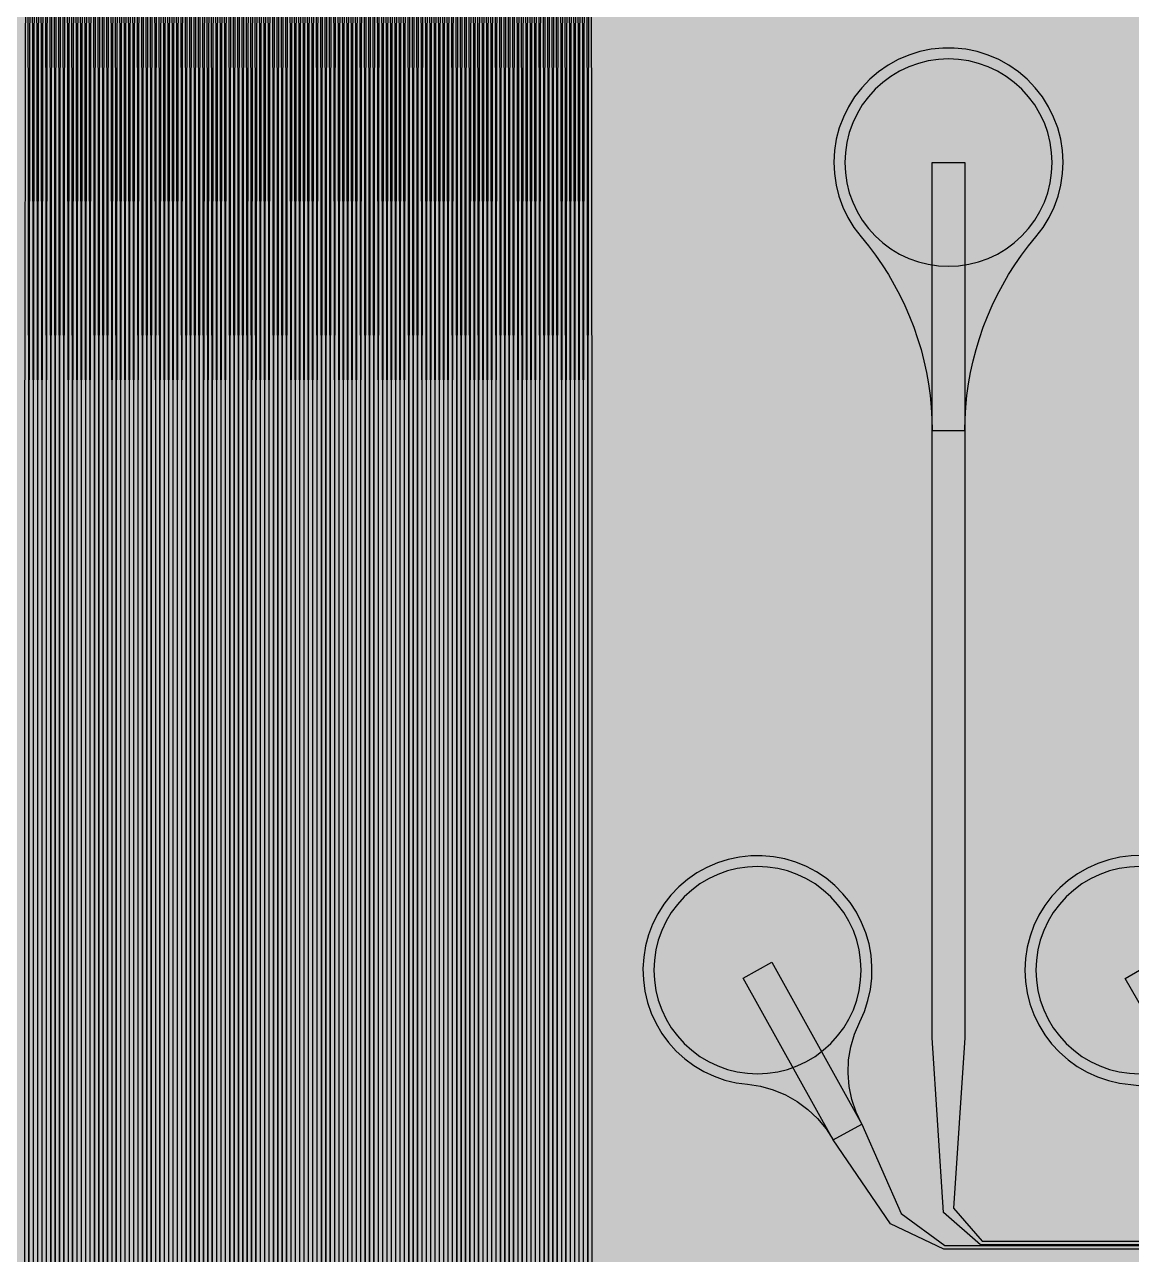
# Model space of a CAD drawing. Header units: metres. Extents: x -7231 to 10969, y -37556 to 1873.
# Drawn here: x 2885 to 3899, y -19931 to -18805 of the extents above; entities that cross this region are included whole.
import ezdxf

# ---------------------------------------------------------------- set-up
doc = ezdxf.new("R2010")
doc.units = ezdxf.units.M
for name, color, linetype in [('Metal1', 4, 'CONTINUOUS'), ('Metal2', 3, 'CONTINUOUS'), ('Polyimide', 7, 'CONTINUOUS'), ('Polyimide_Negative', 5, 'CONTINUOUS')]:
    doc.layers.add(name, color=color, linetype=linetype)

msp = doc.modelspace()

# ---------------------------------------------------------------- hatches: boundary and pattern name
at = {"layer": 'Polyimide'}
msp.add_hatch(color=7, dxfattribs=at).paths.add_polyline_path([(4065.7, -468), (4066.7, -502), (4068.5, -536), (4071.4, -570), (4075.5, -604), (4081, -638), (4088, -672), (4096.5, -706), (4106.6, -740), (4118.3, -774), (4131.6, -808), (4146.5, -842), (4162.9, -876), (4180.7, -910), (4199.8, -944), (4220.2, -978), (4241.7, -1012), (4264.2, -1046), (4287.5, -1080), (4311.5, -1114), (4336, -1148), (4360.9, -1182), (4385.9, -1216), (4410.9, -1250), (4435.7, -1284), (4460.2, -1318), (4484.2, -1352), (4507.5, -1385.9), (4530, -1419.9), (4551.5, -1453.9), (4571.9, -1487.9), (4591.1, -1521.9), (4608.9, -1555.9), (4625.3, -1589.9), (4640.1, -1623.9), (4653.4, -1657.9), (4665.1, -1691.9), (4675.2, -1725.9), (4683.7, -1759.9), (4690.7, -1793.9), (4696.2, -1827.9), (4700.3, -1861.9), (4703.2, -1895.9), (4705.1, -1929.9), (4706.1, -1963.9), (4706.4, -1997.9), (4706.5, -2031.9), (4706.5, -4793), (4710, -4838.4), (4720.2, -4882.7), (4737.1, -4925), (4760.1, -4964.2), (4788.9, -4999.5), (4822.6, -5030), (4860.5, -5055.1), (4901.8, -5074.2), (4901.8, -5074.2), (4970.7, -5105.2), (5034.7, -5145.3), (5092.8, -5193.5), (5143.8, -5249.2), (5186.9, -5311.2), (5221.2, -5378.4), (5246.2, -5449.7), (5261.4, -5523.7), (5266.5, -5599), (5261.4, -5674.3), (5246.2, -5748.3), (5221.2, -5819.6), (5186.9, -5886.8), (5143.8, -5948.8), (5092.8, -6004.5), (5034.7, -6052.7), (4970.7, -6092.8), (4901.8, -6123.8), (4860.5, -6142.9), (4822.6, -6168), (4788.9, -6198.5), (4760.1, -6233.8), (4737.1, -6273), (4720.2, -6315.3), (4710, -6359.6), (4706.5, -6405), (4706.5, -9221.5), (4710, -9266.9), (4720.2, -9311.2), (4737.1, -9353.5), (4760.1, -9392.7), (4788.9, -9428), (4822.6, -9458.5), (4860.5, -9483.6), (4901.8, -9502.7), (4970.7, -9533.7), (5034.7, -9573.8), (5092.8, -9622), (5143.8, -9677.7), (5186.9, -9739.7), (5221.2, -9806.9), (5246.2, -9878.2), (5261.4, -9952.2), (5266.5, -10027.5), (5261.4, -10102.8), (5246.2, -10176.8), (5221.2, -10248.1), (5186.9, -10315.3), (5143.8, -10377.3), (5092.8, -10433), (5034.7, -10481.2), (4970.7, -10521.3), (4901.8, -10552.3), (4860.5, -10571.4), (4822.6, -10596.5), (4788.9, -10627), (4760.1, -10662.3), (4737.1, -10701.5), (4720.2, -10743.8), (4710, -10788.1), (4706.5, -10833.5), (4706.5, -13650), (4710, -13695.4), (4720.2, -13739.7), (4737.1, -13782), (4760.1, -13821.2), (4788.9, -13856.5), (4822.6, -13887), (4860.5, -13912.1), (4901.8, -13931.2), (4970.7, -13962.2), (5034.7, -14002.2), (5092.8, -14050.5), (5143.8, -14106.2), (5186.9, -14168.2), (5221.2, -14235.4), (5246.2, -14306.7), (5261.4, -14380.7), (5266.5, -14456), (5261.4, -14531.3), (5246.2, -14605.3), (5221.2, -14676.5), (5186.9, -14743.8), (5143.8, -14805.8), (5092.8, -14861.5), (5034.7, -14909.7), (4970.7, -14949.8), (4901.8, -14980.8), (4860.5, -14999.9), (4822.6, -15025), (4788.9, -15055.5), (4760.1, -15090.8), (4737.1, -15130), (4720.2, -15172.3), (4710, -15216.6), (4706.5, -15262), (4706.5, -15456), (4720.9, -15750), (4764.1, -16041.3), (4835.7, -16326.8), (4934.9, -16604), (5060.7, -16870.2), (5212.1, -17122.7), (5387.5, -17359.2), (5585.2, -17577.3), (5803.3, -17775), (6039.8, -17950.4), (6292.3, -18101.8), (6558.4, -18227.6), (6835.6, -18326.8), (7121.2, -18398.3), (7412.4, -18441.5), (7706.5, -18456), (9969, -18456), (10047.4, -18459.8), (10125.1, -18471.4), (10201.2, -18490.4), (10275.2, -18516.9), (10346.1, -18550.5), (10413.5, -18590.8), (10476.5, -18637.6), (10534.7, -18690.3), (10587.4, -18748.5), (10634.2, -18811.5), (10674.5, -18878.9), (10708.1, -18949.8), (10734.6, -19023.8), (10753.6, -19099.9), (10765.2, -19177.6), (10769, -19256), (10769, -20895.8), (10730.2, -20951.4), (10694.6, -21009.1), (10662.2, -21068.6), (10633.2, -21129.9), (10607.6, -21192.7), (10585.5, -21256.7), (10566.9, -21322), (10552, -21388.1), (10540.8, -21455), (10533.4, -21522.3), (10529.6, -21590), (10529.6, -21657.8), (10533.4, -21725.5), (10540.8, -21792.9), (10552, -21859.7), (10566.9, -21925.9), (10585.5, -21991.1), (10607.6, -22055.2), (10633.2, -22117.9), (10662.2, -22179.2), (10694.6, -22238.7), (10730.2, -22296.4), (10769, -22352), (10769, -32454.2), (10728.7, -32510.5), (10691.7, -32568.9), (10658, -32629.3), (10627.8, -32691.6), (10601.2, -32755.4), (10578.2, -32820.7), (10558.9, -32887.1), (10543.4, -32954.5), (10531.8, -33022.7), (10524, -33091.4), (10520.1, -33160.5), (10520.1, -33229.7), (10524, -33298.8), (10531.8, -33367.5), (10543.4, -33435.7), (10558.9, -33503.1), (10578.2, -33569.5), (10601.2, -33634.8), (10627.8, -33698.6), (10658, -33760.8), (10691.7, -33821.3), (10728.7, -33879.7), (10769, -33936), (10769, -36556), (10765.2, -36634.4), (10753.6, -36712.1), (10734.6, -36788.2), (10708.1, -36862.1), (10674.5, -36933.1), (10634.2, -37000.5), (10587.4, -37063.5), (10534.7, -37121.7), (10476.5, -37174.4), (10413.5, -37221.2), (10346.1, -37261.5), (10275.2, -37295.1), (10201.2, -37321.6), (10125.1, -37340.6), (10047.4, -37352.1), (9969, -37356), (-6231, -37356), (-6309.4, -37352.1), (-6387.1, -37340.6), (-6463.2, -37321.6), (-6537.2, -37295.1), (-6608.1, -37261.5), (-6675.5, -37221.2), (-6738.5, -37174.4), (-6796.7, -37121.7), (-6849.4, -37063.5), (-6896.2, -37000.5), (-6936.5, -36933.1), (-6970.1, -36862.1), (-6996.6, -36788.2), (-7015.6, -36712.1), (-7027.2, -36634.4), (-7031, -36556), (-7031, -33936), (-6990.7, -33879.8), (-6953.7, -33821.3), (-6920, -33760.9), (-6889.8, -33698.6), (-6863.2, -33634.8), (-6840.2, -33569.5), (-6820.9, -33503.1), (-6805.4, -33435.7), (-6793.7, -33367.5), (-6785.9, -33298.8), (-6782, -33229.7), (-6782, -33160.5), (-6785.9, -33091.4), (-6793.7, -33022.7), (-6805.4, -32954.5), (-6820.9, -32887.1), (-6840.2, -32820.6), (-6863.2, -32755.4), (-6889.8, -32691.5), (-6920, -32629.3), (-6953.7, -32568.9), (-6990.7, -32510.4), (-7031, -32454.2), (-7031, -22364.8), (-6990.7, -22308.6), (-6953.7, -22250.1), (-6920, -22189.7), (-6889.8, -22127.5), (-6863.2, -22063.6), (-6840.2, -21998.4), (-6820.9, -21931.9), (-6805.4, -21864.5), (-6793.7, -21796.3), (-6785.9, -21727.6), (-6782, -21658.5), (-6782, -21589.3), (-6785.9, -21520.3), (-6793.7, -21451.5), (-6805.4, -21383.3), (-6820.9, -21315.9), (-6840.2, -21249.5), (-6863.2, -21184.2), (-6889.8, -21120.4), (-6920, -21058.1), (-6953.7, -20997.7), (-6990.7, -20939.3), (-7031, -20883), (-7031, -19256), (-7027.2, -19177.6), (-7015.6, -19099.9), (-6996.6, -19023.8), (-6970.1, -18949.8), (-6936.5, -18878.9), (-6896.2, -18811.5), (-6849.4, -18748.5), (-6796.7, -18690.3), (-6738.5, -18637.6), (-6675.5, -18590.8), (-6608.1, -18550.5), (-6537.2, -18516.9), (-6463.2, -18490.4), (-6387.1, -18471.4), (-6309.4, -18459.8), (-6231, -18456), (-3968.5, -18456), (-3674.4, -18441.5), (-3383.2, -18398.3), (-3097.6, -18326.8), (-2820.4, -18227.6), (-2554.3, -18101.8), (-2301.8, -17950.4), (-2065.3, -17775), (-1847.2, -17577.3), (-1649.5, -17359.2), (-1474.1, -17122.7), (-1322.7, -16870.2), (-1196.9, -16604), (-1097.7, -16326.8), (-1026.1, -16041.3), (-982.9, -15750), (-968.5, -15456), (-968.5, -15262), (-972, -15216.6), (-982.2, -15172.3), (-999.1, -15130), (-1022.1, -15090.8), (-1050.9, -15055.5), (-1084.6, -15025), (-1122.5, -14999.9), (-1163.8, -14980.8), (-1232.7, -14949.8), (-1296.7, -14909.7), (-1354.8, -14861.5), (-1405.8, -14805.8), (-1448.9, -14743.8), (-1483.2, -14676.5), (-1508.2, -14605.3), (-1523.4, -14531.3), (-1528.5, -14456), (-1523.4, -14380.7), (-1508.2, -14306.7), (-1483.2, -14235.4), (-1448.9, -14168.2), (-1405.8, -14106.2), (-1354.8, -14050.5), (-1296.7, -14002.2), (-1232.7, -13962.2), (-1163.8, -13931.2), (-1122.5, -13912.1), (-1084.6, -13887), (-1050.9, -13856.5), (-1022.1, -13821.2), (-999.1, -13782), (-982.2, -13739.7), (-972, -13695.4), (-968.5, -13650), (-968.5, -12309.6), (-972, -12264.3), (-982.2, -12219.9), (-999.1, -12177.7), (-1022.1, -12138.5), (-1050.9, -12103.2), (-1084.6, -12072.6), (-1122.5, -12047.5), (-1163.8, -12028.5), (-1232.7, -11997.4), (-1296.7, -11957.4), (-1354.8, -11909.1), (-1405.8, -11853.5), (-1448.9, -11791.5), (-1483.2, -11724.2), (-1508.2, -11653), (-1523.4, -11579), (-1528.5, -11503.7), (-1523.4, -11428.3), (-1508.2, -11354.4), (-1483.2, -11283.1), (-1448.9, -11215.9), (-1405.8, -11153.8), (-1354.8, -11098.2), (-1296.7, -11049.9), (-1232.7, -11009.9), (-1163.8, -10978.8), (-1122.5, -10959.8), (-1084.6, -10934.7), (-1050.9, -10904.1), (-1022.1, -10868.9), (-999.1, -10829.6), (-982.2, -10787.4), (-972, -10743), (-968.5, -10697.7), (-968.5, -9357.3), (-972, -9311.9), (-982.2, -9267.6), (-999.1, -9225.4), (-1022.1, -9186.1), (-1050.9, -9150.8), (-1084.6, -9120.3), (-1122.5, -9095.2), (-1163.8, -9076.2), (-1163.8, -9076.2), (-1232.7, -9045.1), (-1296.7, -9005.1), (-1354.8, -8956.8), (-1405.8, -8901.1), (-1448.9, -8839.1), (-1483.2, -8771.9), (-1508.2, -8700.6), (-1523.4, -8626.7), (-1528.5, -8551.3), (-1523.4, -8476), (-1508.2, -8402), (-1483.2, -8330.8), (-1448.9, -8263.5), (-1405.8, -8201.5), (-1354.8, -8145.9), (-1296.7, -8097.6), (-1232.7, -8057.6), (-1163.8, -8026.5), (-1163.8, -8026.5), (-1122.5, -8007.4), (-1084.6, -7982.4), (-1050.9, -7951.8), (-1022.1, -7916.5), (-999.1, -7877.3), (-982.2, -7835), (-972, -7790.7), (-968.5, -7745.4), (-968.5, -6405), (-972, -6359.6), (-982.2, -6315.3), (-999.1, -6273), (-1022.1, -6233.8), (-1050.9, -6198.5), (-1084.6, -6168), (-1122.5, -6142.9), (-1163.8, -6123.8), (-1163.8, -6123.8), (-1232.7, -6092.8), (-1296.7, -6052.7), (-1354.8, -6004.5), (-1405.8, -5948.8), (-1448.9, -5886.8), (-1483.2, -5819.6), (-1508.2, -5748.3), (-1523.4, -5674.3), (-1528.5, -5599), (-1523.4, -5523.7), (-1508.2, -5449.7), (-1483.2, -5378.4), (-1448.9, -5311.2), (-1405.8, -5249.2), (-1354.8, -5193.5), (-1296.7, -5145.3), (-1232.7, -5105.2), (-1163.8, -5074.2), (-1163.8, -5074.2), (-1122.5, -5055.1), (-1084.6, -5030), (-1050.9, -4999.5), (-1022.1, -4964.2), (-999.1, -4925), (-982.2, -4882.7), (-972, -4838.4), (-968.5, -4793), (-968.5, -2031.9), (-968.4, -1997.9), (-968.1, -1963.9), (-967.1, -1929.9), (-965.2, -1895.9), (-962.2, -1861.9), (-958, -1827.9), (-952.4, -1793.9), (-945.3, -1759.9), (-936.6, -1725.9), (-926.4, -1691.9), (-914.4, -1657.9), (-900.9, -1623.9), (-885.7, -1589.9), (-869.1, -1555.9), (-850.9, -1521.9), (-831.4, -1487.9), (-810.6, -1453.9), (-788.7, -1419.9), (-765.8, -1385.9), (-742.1, -1352), (-717.6, -1318), (-692.7, -1284), (-667.4, -1250), (-641.9, -1216), (-616.4, -1182), (-591.1, -1148), (-566.1, -1114), (-541.7, -1080), (-517.9, -1046), (-495, -1012), (-473.1, -978), (-452.4, -944), (-432.8, -910), (-414.7, -876), (-398, -842), (-382.9, -808), (-369.3, -774), (-357.4, -740), (-347.1, -706), (-338.4, -672), (-331.3, -638), (-325.7, -604), (-321.5, -570), (-318.6, -536), (-316.7, -502), (-315.7, -468), (-315.3, -434), (-315.2, -400), (-315.2, 401), (-315.2, 451), (-315.2, 1644), (-270.2, 1644), (-270, 1637.1), (-269.4, 1630.3), (-268.2, 1623.5), (-266.7, 1616.8), (-264.7, 1610.2), (-262.3, 1603.8), (-259.4, 1597.6), (-256.2, 1591.5), (-252.6, 1585.7), (-248.6, 1580.1), (-244.2, 1574.8), (-239.5, 1569.8), (-234.5, 1565.1), (-229.2, 1560.7), (-223.6, 1556.7), (-217.8, 1553.1), (-211.7, 1549.8), (-205.4, 1547), (-199, 1544.6), (-192.4, 1542.6), (-185.7, 1541), (-179, 1539.9), (-172.1, 1539.2), (-165.2, 1539), (-158.4, 1539.2), (-151.5, 1539.9), (-144.8, 1541), (-138.1, 1542.6), (-131.5, 1544.6), (-125.1, 1547), (-118.8, 1549.8), (-112.8, 1553.1), (-106.9, 1556.7), (-101.3, 1560.7), (-96, 1565.1), (-91, 1569.8), (-86.3, 1574.8), (-81.9, 1580.1), (-77.9, 1585.7), (-74.3, 1591.5), (-71.1, 1597.6), (-68.2, 1603.8), (-65.8, 1610.2), (-63.8, 1616.8), (-62.3, 1623.5), (-61.1, 1630.3), (-60.5, 1637.1), (-60.2, 1644), (1853, 1644), (1853, 1573), (3815.2, 1573), (3815.5, 1579.5), (3816.1, 1586.1), (3817.2, 1592.5), (3818.7, 1598.9), (3820.6, 1605.1), (3822.9, 1611.3), (3825.6, 1617.2), (3828.6, 1623), (3832.1, 1628.6), (3835.9, 1633.9), (3840.1, 1638.9), (3844.5, 1643.7), (3849.3, 1648.2), (3854.4, 1652.3), (3859.7, 1656.1), (3865.2, 1659.6), (3871, 1662.7), (3877, 1665.4), (3883.1, 1667.7), (3889.4, 1669.6), (3895.7, 1671.1), (3902.2, 1672.1), (3908.7, 1672.8), (3915.2, 1673), (3921.8, 1672.8), (3928.3, 1672.1), (3934.8, 1671.1), (3941.1, 1669.6), (3947.4, 1667.7), (3953.5, 1665.4), (3959.5, 1662.7), (3965.2, 1659.6), (3970.8, 1656.1), (3976.1, 1652.3), (3981.2, 1648.2), (3986, 1643.7), (3990.4, 1638.9), (3994.6, 1633.9), (3998.4, 1628.6), (4001.9, 1623), (4004.9, 1617.2), (4007.6, 1611.3), (4009.9, 1605.1), (4011.8, 1598.9), (4013.3, 1592.5), (4014.4, 1586.1), (4015, 1579.5), (4015.2, 1573), (4065.2, 1573), (4065.2, 451), (4065.2, 401), (4065.2, -400), (4065.3, -434), (4065.7, -468)])

# ---------------------------------------------------------------- linework, layer by layer
at = {"layer": 'Metal1'}
for points in [[(2885.2, -26955.7), (2885.2, -19211.9), (2886, -18721)], [(2888, -18721.1), (2888.7, -19211.9), (2888.7, -26954.3)], [(2893.2, -24203.7), (2893.2, -19211.9), (2894, -18721)], [(2896, -18721.1), (2896.7, -19211.9), (2896.7, -24202.3)], [(2901.2, -24195.7), (2901.2, -19211.9), (2902, -18721)], [(2904, -18721.1), (2904.7, -19211.9), (2904.7, -24194.3)], [(2909.2, -24187.7), (2909.2, -19211.9), (2910, -18721)], [(2912, -18721.1), (2912.7, -19211.9), (2912.7, -24186.3)], [(2917.2, -24179.7), (2917.2, -19211.9), (2918, -18721)], [(2920, -18721.1), (2920.7, -19211.9), (2920.7, -24178.3)], [(2925.2, -24171.7), (2925.2, -19211.9), (2926, -18721)], [(2928, -18721.1), (2928.7, -19211.9), (2928.7, -24170.3)], [(2933.2, -24163.7), (2933.2, -19211.9), (2934, -18721)], [(2936, -18721.1), (2936.7, -19211.9), (2936.7, -24162.3)], [(2941.2, -24155.7), (2941.2, -19211.9), (2942, -18721)], [(2944, -18721.1), (2944.7, -19211.9), (2944.7, -24154.3)], [(2949.2, -24147.7), (2949.2, -19211.9), (2950, -18721)], [(2952, -18721.1), (2952.7, -19211.9), (2952.7, -24146.3)], [(2957.2, -24139.7), (2957.2, -19211.9), (2958, -18721)], [(2960, -18721.1), (2960.7, -19211.9), (2960.7, -24138.3)], [(2965.2, -24131.7), (2965.2, -19211.9), (2966, -18721)], [(2968, -18721.1), (2968.7, -19211.9), (2968.7, -24130.3)], [(2973.2, -24123.7), (2973.2, -19211.9), (2974, -18721)], [(2976, -18721.1), (2976.7, -19211.9), (2976.7, -24122.3)], [(2981.2, -24115.7), (2981.2, -19211.9), (2982, -18721)], [(2984, -18721.1), (2984.7, -19211.9), (2984.7, -24114.3)], [(2989.2, -24107.7), (2989.2, -19211.9), (2990, -18721)], [(2992, -18721.1), (2992.7, -19211.9), (2992.7, -24106.3)], [(2997.2, -24099.7), (2997.2, -19211.9), (2998, -18721)], [(3000, -18721.1), (3000.7, -19211.9), (3000.7, -24098.3)], [(3005.2, -24091.7), (3005.2, -19211.9), (3006, -18721)], [(3008, -18721.1), (3008.7, -19211.9), (3008.7, -24090.3)], [(3013.2, -24083.7), (3013.2, -19211.9), (3014, -18721)], [(3016, -18721.1), (3016.7, -19211.9), (3016.7, -24082.3)], [(3021.2, -24075.7), (3021.2, -19211.9), (3022, -18721)], [(3024, -18721.1), (3024.7, -19211.9), (3024.7, -24074.3)], [(3029.2, -24067.7), (3029.2, -19211.9), (3030, -18721)], [(3032, -18721.1), (3032.7, -19211.9), (3032.7, -24066.3)], [(3037.2, -24059.7), (3037.2, -19211.9), (3038, -18721)], [(3040, -18721.1), (3040.7, -19211.9), (3040.7, -24058.3)], [(3045.2, -24051.7), (3045.2, -19211.9), (3046, -18721)], [(3048, -18721.1), (3048.7, -19211.9), (3048.7, -24050.3)], [(3053.2, -24043.7), (3053.2, -19211.9), (3054, -18721)], [(3056, -18721.1), (3056.7, -19211.9), (3056.7, -24042.3)], [(3061.2, -24035.7), (3061.2, -19211.9), (3062, -18721)], [(3064, -18721.1), (3064.7, -19211.9), (3064.7, -24034.3)], [(3069.2, -24027.7), (3069.2, -19211.9), (3070, -18721)], [(3072, -18721.1), (3072.7, -19211.9), (3072.7, -24026.3)], [(3077.2, -24019.7), (3077.2, -19211.9), (3078, -18721)], [(3080, -18721.1), (3080.7, -19211.9), (3080.7, -24018.3)], [(3085.2, -24011.7), (3085.2, -19211.9), (3086, -18721)], [(3088, -18721.1), (3088.7, -19211.9), (3088.7, -24010.3)], [(3093.2, -24003.7), (3093.2, -19211.9), (3094, -18721)], [(3096, -18721.1), (3096.7, -19211.9), (3096.7, -24002.3)], [(3101.2, -23995.7), (3101.2, -19211.9), (3102, -18721)], [(3104, -18721.1), (3104.7, -19211.9), (3104.7, -23994.3)], [(3109.2, -23987.7), (3109.2, -19211.9), (3110, -18721)], [(3112, -18721.1), (3112.7, -19211.9), (3112.7, -23986.3)], [(3117.2, -23979.7), (3117.2, -19211.9), (3118, -18721)], [(3120, -18721.1), (3120.8, -19211.9), (3120.8, -23978.3)], [(3125.2, -23971.7), (3125.2, -19211.9), (3126, -18721)], [(3128, -18721.1), (3128.8, -19211.9), (3128.8, -23970.3)], [(3133.2, -23963.7), (3133.2, -19211.9), (3134, -18721)], [(3136, -18721.1), (3136.8, -19211.9), (3136.8, -23962.3)], [(3141.2, -23955.7), (3141.2, -19211.9), (3142, -18721)], [(3144, -18721.1), (3144.8, -19211.9), (3144.8, -23954.3)], [(3149.2, -21203.7), (3149.2, -19211.9), (3150, -18721)], [(3152, -18721.1), (3152.8, -19211.9), (3152.8, -21202.3)], [(3157.2, -21195.7), (3157.2, -19211.9), (3158, -18721)], [(3160, -18721.1), (3160.8, -19211.9), (3160.8, -21194.3)], [(3165.2, -21187.7), (3165.2, -19211.9), (3166, -18721)], [(3168, -18721.1), (3168.8, -19211.9), (3168.8, -21186.3)], [(3173.2, -21179.7), (3173.2, -19211.9), (3174, -18721)], [(3176, -18721.1), (3176.8, -19211.9), (3176.8, -21178.3)], [(3181.2, -21171.7), (3181.2, -19211.9), (3182, -18721)], [(3184, -18721.1), (3184.8, -19211.9), (3184.8, -21170.3)], [(3189.2, -21163.7), (3189.2, -19211.9), (3190, -18721.1)], [(3192, -18721.1), (3192.8, -19211.9), (3192.8, -21162.3)], [(3197.2, -21155.7), (3197.2, -19211.9), (3198, -18721.1)], [(3200, -18721.1), (3200.8, -19211.9), (3200.8, -21154.3)], [(3205.2, -21147.7), (3205.2, -19211.9), (3206, -18721.1)], [(3208, -18721.1), (3208.8, -19211.9), (3208.8, -21146.3)], [(3213.2, -21139.7), (3213.2, -19211.9), (3214, -18721.1)], [(3216, -18721.1), (3216.8, -19211.9), (3216.8, -21138.3)], [(3221.2, -21131.7), (3221.2, -19211.9), (3222, -18721.1)], [(3224, -18721.1), (3224.8, -19211.9), (3224.8, -21130.3)], [(3229.2, -21123.7), (3229.2, -19211.9), (3230, -18721.1)], [(3232, -18721.2), (3232.8, -19211.9), (3232.8, -21122.3)], [(3237.2, -21115.7), (3237.2, -19211.9), (3238, -18721.1)], [(3240, -18721.2), (3240.8, -19211.9), (3240.8, -21114.3)], [(3245.2, -21107.7), (3245.2, -19211.9), (3246, -18721.1)], [(3248, -18721.2), (3248.8, -19211.9), (3248.8, -21106.3)], [(3253.2, -21099.7), (3253.2, -19211.9), (3254, -18721.1)], [(3256, -18721.2), (3256.8, -19211.9), (3256.8, -21098.3)], [(3261.2, -21091.7), (3261.2, -19211.9), (3262, -18721.1)], [(3264, -18721.2), (3264.8, -19211.9), (3264.8, -21090.3)], [(3269.2, -21083.7), (3269.2, -19211.9), (3270, -18721.1)], [(3272, -18721.2), (3272.8, -19211.9), (3272.8, -21082.3)], [(3277.2, -21075.7), (3277.2, -19211.9), (3278, -18721.1)], [(3280, -18721.2), (3280.8, -19211.9), (3280.8, -21074.3)], [(3285.2, -21067.7), (3285.2, -19211.9), (3286, -18721.1)], [(3288, -18721.2), (3288.8, -19211.9), (3288.8, -21066.3)], [(3293.2, -21059.7), (3293.2, -19211.9), (3294, -18721.1)], [(3296, -18721.2), (3296.8, -19211.9), (3296.8, -21058.3)], [(3301.2, -21051.7), (3301.2, -19211.9), (3302, -18721.1)], [(3304, -18721.2), (3304.8, -19211.9), (3304.8, -21050.3)], [(3309.2, -21043.7), (3309.2, -19211.9), (3310, -18721.1)], [(3312, -18721.2), (3312.8, -19211.9), (3312.8, -21042.3)], [(3317.2, -21035.7), (3317.2, -19211.9), (3318, -18721.1)], [(3320, -18721.2), (3320.8, -19211.9), (3320.8, -21034.3)], [(3325.2, -21027.7), (3325.2, -19211.9), (3326, -18721.1)], [(3328, -18721.2), (3328.8, -19211.9), (3328.8, -21026.3)], [(3333.2, -21019.7), (3333.2, -19211.9), (3334, -18721.1)], [(3336, -18721.2), (3336.8, -19211.9), (3336.8, -21018.3)], [(3341.2, -21011.7), (3341.2, -19211.9), (3342, -18721.1)], [(3344, -18721.2), (3344.8, -19211.9), (3344.8, -21010.3)], [(3349.2, -21003.7), (3349.2, -19211.9), (3350, -18721.1)], [(3352, -18721.2), (3352.8, -19211.9), (3352.8, -21002.3)], [(3357.2, -20995.7), (3357.2, -19211.9), (3358, -18721.1)], [(3360, -18721.2), (3360.8, -19211.9), (3360.8, -20994.3)], [(3365.2, -20987.7), (3365.2, -19211.9), (3366, -18721.1)], [(3368, -18721.2), (3368.8, -19211.9), (3368.8, -20986.3)], [(3373.2, -20979.7), (3373.2, -19211.9), (3374, -18721.1)], [(3376, -18721.2), (3376.8, -19211.9), (3376.8, -20978.3)], [(3381.2, -20971.7), (3381.2, -19211.9), (3382, -18721.1)], [(3384, -18721.2), (3384.8, -19211.9), (3384.8, -20970.3)], [(3389.2, -20963.7), (3389.2, -19211.9), (3390, -18721.1)], [(3392, -18721.2), (3392.8, -19211.9), (3392.8, -20962.3)], [(3397.2, -20955.7), (3397.2, -19211.9), (3398, -18721.1)], [(3400, -18721.2), (3400.8, -19211.9), (3400.8, -20954.3)], [(9330.8, -19922.8), (3760.8, -19922.8), (3726.9, -19892.9), (3716.5, -19732.9), (3716.5, -18931), (3746.5, -18931), (3746.5, -19732.9), (3736.1, -19889.1), (3762.2, -19919.2), (9332.2, -19919.2)]]:
    msp.add_lwpolyline(points, dxfattribs=at)
msp.add_lwpolyline([(3746.5, -19176.6), (3746.7, -19165.8), (3747.3, -19155.1), (3748.4, -19144.4), (3749.8, -19133.8), (3751.7, -19123.2), (3754, -19112.7), (3756.7, -19102.4), (3759.8, -19092.1), (3763.3, -19081.9), (3767.2, -19071.9), (3771.5, -19062.1), (3776.1, -19052.4), (3781.2, -19042.9), (3786.6, -19033.6), (3792.3, -19024.6), (3798.4, -19015.8), (3804.9, -19007.2), (3811.6, -18998.9), (3818.1, -18990.4), (3823.6, -18981.4), (3828.2, -18971.8), (3831.9, -18961.9), (3834.5, -18951.6), (3836, -18941.1), (3836.5, -18930.5), (3835.9, -18919.9), (3834.3, -18909.4), (3831.6, -18899.2), (3827.8, -18889.3), (3823.1, -18879.8), (3817.5, -18870.8), (3811, -18862.4), (3803.7, -18854.7), (3795.6, -18847.8), (3786.9, -18841.8), (3777.6, -18836.7), (3767.9, -18832.5), (3757.7, -18829.3), (3747.4, -18827.2), (3736.8, -18826.1), (3726.2, -18826.1), (3715.6, -18827.2), (3705.3, -18829.3), (3695.1, -18832.5), (3685.4, -18836.7), (3676.1, -18841.8), (3667.4, -18847.8), (3659.3, -18854.7), (3652, -18862.4), (3645.5, -18870.8), (3639.9, -18879.8), (3635.2, -18889.3), (3631.4, -18899.2), (3628.7, -18909.4), (3627.1, -18919.9), (3626.5, -18930.5), (3627, -18941.1), (3628.5, -18951.6), (3631.1, -18961.9), (3634.8, -18971.8), (3639.4, -18981.4), (3644.9, -18990.4), (3651.4, -18998.9), (3658.1, -19007.2), (3664.6, -19015.8), (3670.7, -19024.6), (3676.4, -19033.6), (3681.8, -19042.9), (3686.9, -19052.4), (3691.5, -19062.1), (3695.8, -19071.9), (3699.7, -19081.9), (3703.2, -19092.1), (3706.3, -19102.4), (3709, -19112.7), (3711.3, -19123.2), (3713.2, -19133.8), (3714.6, -19144.4), (3715.7, -19155.1), (3716.3, -19165.8), (3716.5, -19176.6), (3746.5, -19176.6)], close=True, dxfattribs=at)
at = {"layer": 'Metal2'}
for points in [[(2889.2, -26951.7), (2889.2, -19211.9), (2890, -18721)], [(2892, -18721.1), (2892.8, -19211.9), (2892.8, -26950.3)], [(2897.2, -24199.7), (2897.2, -19211.9), (2898, -18721)], [(2900, -18721.1), (2900.8, -19211.9), (2900.8, -24198.3)], [(2905.2, -24191.7), (2905.2, -19211.9), (2906, -18721)], [(2908, -18721.1), (2908.8, -19211.9), (2908.8, -24190.3)], [(2913.2, -24183.7), (2913.2, -19211.9), (2914, -18721)], [(2916, -18721.1), (2916.8, -19211.9), (2916.8, -24182.3)], [(2921.2, -24175.7), (2921.2, -19211.9), (2922, -18721)], [(2924, -18721.1), (2924.8, -19211.9), (2924.8, -24174.3)], [(2929.2, -24167.7), (2929.2, -19211.9), (2930, -18721)], [(2932, -18721.1), (2932.8, -19211.9), (2932.8, -24166.3)], [(2937.2, -24159.7), (2937.2, -19211.9), (2938, -18721)], [(2940, -18721.1), (2940.8, -19211.9), (2940.8, -24158.3)], [(2945.2, -24151.7), (2945.2, -19211.9), (2946, -18721)], [(2948, -18721.1), (2948.8, -19211.9), (2948.8, -24150.3)], [(2953.2, -24143.7), (2953.2, -19211.9), (2954, -18721)], [(2956, -18721.1), (2956.8, -19211.9), (2956.8, -24142.3)], [(2961.2, -24135.7), (2961.2, -19211.9), (2962, -18721)], [(2964, -18721.1), (2964.8, -19211.9), (2964.8, -24134.3)], [(2969.2, -24127.7), (2969.2, -19211.9), (2970, -18721)], [(2972, -18721.1), (2972.8, -19211.9), (2972.8, -24126.3)], [(2977.2, -24119.7), (2977.2, -19211.9), (2978, -18721)], [(2980, -18721.1), (2980.8, -19211.9), (2980.8, -24118.3)], [(2985.2, -24111.7), (2985.2, -19211.9), (2986, -18721)], [(2988, -18721.1), (2988.8, -19211.9), (2988.8, -24110.3)], [(2993.2, -24103.7), (2993.2, -19211.9), (2994, -18721)], [(2996, -18721.1), (2996.8, -19211.9), (2996.8, -24102.3)], [(3001.2, -24095.7), (3001.2, -19211.9), (3002, -18721)], [(3004, -18721.1), (3004.8, -19211.9), (3004.8, -24094.3)], [(3009.2, -24087.7), (3009.2, -19211.9), (3010, -18721)], [(3012, -18721.1), (3012.8, -19211.9), (3012.8, -24086.3)], [(3017.2, -24079.7), (3017.2, -19211.9), (3018, -18721)], [(3020, -18721.1), (3020.8, -19211.9), (3020.8, -24078.3)], [(3025.2, -24071.7), (3025.2, -19211.9), (3026, -18721)], [(3028, -18721.1), (3028.7, -19211.9), (3028.7, -24070.3)], [(3033.2, -24063.7), (3033.2, -19211.9), (3034, -18721)], [(3036, -18721.1), (3036.7, -19211.9), (3036.7, -24062.3)], [(3041.2, -24055.7), (3041.2, -19211.9), (3042, -18721)], [(3044, -18721.1), (3044.7, -19211.9), (3044.7, -24054.3)], [(3049.2, -24047.7), (3049.2, -19211.9), (3050, -18721)], [(3052, -18721.1), (3052.7, -19211.9), (3052.7, -24046.3)], [(3057.2, -24039.7), (3057.2, -19211.9), (3058, -18721)], [(3060, -18721.1), (3060.7, -19211.9), (3060.7, -24038.3)], [(3065.2, -24031.7), (3065.2, -19211.9), (3066, -18721)], [(3068, -18721.1), (3068.7, -19211.9), (3068.7, -24030.3)], [(3073.2, -24023.7), (3073.2, -19211.9), (3074, -18721)], [(3076, -18721.1), (3076.7, -19211.9), (3076.7, -24022.3)], [(3081.2, -24015.7), (3081.2, -19211.9), (3082, -18721)], [(3084, -18721.1), (3084.7, -19211.9), (3084.7, -24014.3)], [(3089.2, -24007.7), (3089.2, -19211.9), (3090, -18721)], [(3092, -18721.1), (3092.7, -19211.9), (3092.7, -24006.3)], [(3097.2, -23999.7), (3097.2, -19211.9), (3098, -18721)], [(3100, -18721.1), (3100.7, -19211.9), (3100.7, -23998.3)], [(3105.2, -23991.7), (3105.2, -19211.9), (3106, -18721)], [(3108, -18721.1), (3108.7, -19211.9), (3108.7, -23990.3)], [(3113.2, -23983.7), (3113.2, -19211.9), (3114, -18721)], [(3116, -18721.1), (3116.7, -19211.9), (3116.7, -23982.3)], [(3121.2, -23975.7), (3121.2, -19211.9), (3122, -18721)], [(3124, -18721.1), (3124.8, -19211.9), (3124.8, -23974.3)], [(3129.2, -23967.7), (3129.2, -19211.9), (3130, -18721)], [(3132, -18721.1), (3132.8, -19211.9), (3132.8, -23966.3)], [(3137.2, -23959.7), (3137.2, -19211.9), (3138, -18721)], [(3140, -18721.1), (3140.8, -19211.9), (3140.8, -23958.3)], [(3145.2, -23951.7), (3145.2, -19211.9), (3146, -18721)], [(3148, -18721.1), (3148.8, -19211.9), (3148.8, -23950.3)], [(3153.2, -21199.7), (3153.2, -19211.9), (3154, -18721)], [(3156, -18721.1), (3156.8, -19211.9), (3156.8, -21198.3)], [(3161.2, -21191.7), (3161.2, -19211.9), (3162, -18721)], [(3164, -18721.1), (3164.8, -19211.9), (3164.8, -21190.3)], [(3169.2, -21183.7), (3169.2, -19211.9), (3170, -18721)], [(3172, -18721.1), (3172.8, -19211.9), (3172.8, -21182.3)], [(3177.2, -21175.7), (3177.2, -19211.9), (3178, -18721)], [(3180, -18721.1), (3180.8, -19211.9), (3180.8, -21174.3)], [(3185.2, -21167.7), (3185.2, -19211.9), (3186, -18721)], [(3188, -18721.1), (3188.8, -19211.9), (3188.8, -21166.3)], [(3193.2, -21159.7), (3193.2, -19211.9), (3194, -18721.1)], [(3196, -18721.1), (3196.8, -19211.9), (3196.8, -21158.3)], [(3201.2, -21151.7), (3201.2, -19211.9), (3202, -18721.1)], [(3204, -18721.1), (3204.8, -19211.9), (3204.8, -21150.3)], [(3209.2, -21143.7), (3209.2, -19211.9), (3210, -18721.1)], [(3212, -18721.1), (3212.8, -19211.9), (3212.8, -21142.3)], [(3217.2, -21135.7), (3217.2, -19211.9), (3218, -18721.1)], [(3220, -18721.1), (3220.8, -19211.9), (3220.8, -21134.3)], [(3225.2, -21127.7), (3225.2, -19211.9), (3226, -18721.1)], [(3228, -18721.2), (3228.8, -19211.9), (3228.8, -21126.3)], [(3233.2, -21119.7), (3233.2, -19211.9), (3234, -18721.1)], [(3236, -18721.2), (3236.8, -19211.9), (3236.8, -21118.3)], [(3241.2, -21111.7), (3241.2, -19211.9), (3242, -18721.1)], [(3244, -18721.2), (3244.8, -19211.9), (3244.8, -21110.3)], [(3249.2, -21103.7), (3249.2, -19211.9), (3250, -18721.1)], [(3252, -18721.2), (3252.8, -19211.9), (3252.8, -21102.3)], [(3257.2, -21095.7), (3257.2, -19211.9), (3258, -18721.1)], [(3260, -18721.2), (3260.8, -19211.9), (3260.8, -21094.3)], [(3265.2, -21087.7), (3265.2, -19211.9), (3266, -18721.1)], [(3268, -18721.2), (3268.8, -19211.9), (3268.8, -21086.3)], [(3273.2, -21079.7), (3273.2, -19211.9), (3274, -18721.1)], [(3276, -18721.2), (3276.8, -19211.9), (3276.8, -21078.3)], [(3281.2, -21071.7), (3281.2, -19211.9), (3282, -18721.1)], [(3284, -18721.2), (3284.7, -19211.9), (3284.7, -21070.3)], [(3289.2, -21063.7), (3289.2, -19211.9), (3290, -18721.1)], [(3292, -18721.2), (3292.7, -19211.9), (3292.7, -21062.3)], [(3297.2, -21055.7), (3297.2, -19211.9), (3298, -18721.1)], [(3300, -18721.2), (3300.7, -19211.9), (3300.7, -21054.3)], [(3305.2, -21047.7), (3305.2, -19211.9), (3306, -18721.1)], [(3308, -18721.2), (3308.7, -19211.9), (3308.7, -21046.3)], [(3313.2, -21039.7), (3313.2, -19211.9), (3314, -18721.1)], [(3316, -18721.2), (3316.7, -19211.9), (3316.7, -21038.3)], [(3321.2, -21031.7), (3321.2, -19211.9), (3322, -18721.1)], [(3324, -18721.2), (3324.7, -19211.9), (3324.7, -21030.3)], [(3329.2, -21023.7), (3329.2, -19211.9), (3330, -18721.1)], [(3332, -18721.2), (3332.7, -19211.9), (3332.7, -21022.3)], [(3337.2, -21015.7), (3337.2, -19211.9), (3338, -18721.1)], [(3340, -18721.2), (3340.7, -19211.9), (3340.7, -21014.3)], [(3345.2, -21007.7), (3345.2, -19211.9), (3346, -18721.1)], [(3348, -18721.2), (3348.7, -19211.9), (3348.7, -21006.3)], [(3353.2, -20999.7), (3353.2, -19211.9), (3354, -18721.1)], [(3356, -18721.2), (3356.7, -19211.9), (3356.7, -20998.3)], [(3361.2, -20991.7), (3361.2, -19211.9), (3362, -18721.1)], [(3364, -18721.2), (3364.7, -19211.9), (3364.7, -20990.3)], [(3369.2, -20983.7), (3369.2, -19211.9), (3370, -18721.1)], [(3372, -18721.2), (3372.7, -19211.9), (3372.7, -20982.3)], [(3377.2, -20975.7), (3377.2, -19211.9), (3378, -18721.1)], [(3380, -18721.2), (3380.7, -19211.9), (3380.7, -20974.3)], [(3385.2, -20967.7), (3385.2, -19211.9), (3386, -18721.1)], [(3388, -18721.2), (3388.7, -19211.9), (3388.7, -20966.3)], [(3393.2, -20959.7), (3393.2, -19211.9), (3394, -18721.1)], [(3396, -18721.2), (3396.7, -19211.9), (3396.7, -20958.3)], [(3401.2, -20951.7), (3401.2, -19211.9), (3402, -18721.1)], [(3404, -18721.2), (3404.7, -19211.9), (3404.7, -20950.3)], [(3909.4, -19566), (3899, -19566.3), (3888.6, -19567.5), (3878.3, -19569.8), (3868.4, -19573.2), (3858.8, -19577.4), (3849.7, -19582.7), (3841.2, -19588.8), (3833.4, -19595.7), (3826.2, -19603.3), (3819.9, -19611.7), (3814.4, -19620.6), (3809.8, -19630), (3806.2, -19639.9), (3803.6, -19650), (3802, -19660.4), (3801.5, -19670.9), (3802, -19681.3), (3803.6, -19691.7), (3806.1, -19701.8), (3809.7, -19711.7), (3814.2, -19721.1), (3819.7, -19730.1), (3826, -19738.4), (3833.2, -19746.1), (3841, -19753.1), (3849.5, -19759.2), (3858.6, -19764.4), (3868.1, -19768.7), (3878.1, -19772.1), (3888.3, -19774.4), (3898.7, -19775.7), (3910.8, -19777.4)], [(9326.8, -19926.7), (3727.2, -19926.7), (3678.3, -19903.5), (3625.9, -19826.6), (3543.4, -19678.3), (3569.6, -19663.7), (3652.1, -19812), (3688, -19894), (3728.2, -19923.2), (9328.2, -19923.2)], [(9334.8, -19918.7), (4077.2, -19918.7), (4027.8, -19896), (3978, -19825.6), (3893.5, -19678.5), (3919.5, -19663.5), (4004, -19810.7), (4037.8, -19886), (4078.2, -19915.2), (9336.2, -19915.2)]]:
    msp.add_lwpolyline(points, dxfattribs=at)
msp.add_lwpolyline([(3652.1, -19812), (3646.8, -19801), (3642.9, -19789.5), (3640.5, -19777.6), (3639.5, -19765.4), (3640, -19753.3), (3642, -19741.2), (3645.4, -19729.5), (3650.2, -19718.3), (3654.5, -19708.8), (3657.7, -19698.8), (3660, -19688.6), (3661.3, -19678.2), (3661.4, -19667.7), (3660.6, -19657.3), (3658.7, -19647), (3655.8, -19636.9), (3651.9, -19627.2), (3647.1, -19617.9), (3641.3, -19609.1), (3634.7, -19601), (3627.4, -19593.5), (3619.3, -19586.8), (3610.6, -19581), (3601.3, -19576.1), (3591.6, -19572.1), (3581.6, -19569), (3571.3, -19567.1), (3560.9, -19566.1), (3550.4, -19566.2), (3540, -19567.3), (3529.7, -19569.5), (3519.7, -19572.6), (3510.1, -19576.8), (3501, -19581.9), (3492.4, -19587.9), (3484.4, -19594.7), (3477.1, -19602.2), (3470.7, -19610.5), (3465.1, -19619.4), (3460.4, -19628.7), (3456.7, -19638.5), (3453.9, -19648.6), (3452.2, -19659), (3451.5, -19669.4), (3451.9, -19679.9), (3453.3, -19690.3), (3455.7, -19700.5), (3459.2, -19710.4), (3463.6, -19719.9), (3468.9, -19728.9), (3475.1, -19737.3), (3482.1, -19745.1), (3489.9, -19752.2), (3498.3, -19758.4), (3507.3, -19763.8), (3516.8, -19768.2), (3526.7, -19771.7), (3536.9, -19774.1), (3547.3, -19775.6), (3559.3, -19777.4), (3571, -19780.7), (3582.3, -19785.3), (3592.9, -19791.3), (3602.7, -19798.6), (3611.5, -19807), (3619.3, -19816.3), (3625.9, -19826.6), (3652.1, -19812)], close=True, dxfattribs=at)
at = {"layer": 'Polyimide_Negative'}
for points in [[(3826.5, -18931), (3826, -18921.7), (3824.7, -18912.5), (3822.4, -18903.4), (3819.3, -18894.6), (3815.3, -18886.2), (3810.5, -18878.2), (3804.9, -18870.7), (3798.7, -18863.8), (3791.8, -18857.6), (3784.3, -18852), (3776.3, -18847.2), (3767.9, -18843.2), (3759.1, -18840.1), (3750, -18837.8), (3740.8, -18836.5), (3731.5, -18836), (3722.2, -18836.5), (3713, -18837.8), (3703.9, -18840.1), (3695.1, -18843.2), (3686.7, -18847.2), (3678.7, -18852), (3671.2, -18857.6), (3664.3, -18863.8), (3658.1, -18870.7), (3652.5, -18878.2), (3647.7, -18886.2), (3643.7, -18894.6), (3640.6, -18903.4), (3638.3, -18912.5), (3637, -18921.7), (3636.5, -18931), (3637, -18940.3), (3638.3, -18949.5), (3640.6, -18958.6), (3643.7, -18967.4), (3647.7, -18975.8), (3652.5, -18983.8), (3658.1, -18991.3), (3664.3, -18998.2), (3671.2, -19004.4), (3678.7, -19010), (3686.7, -19014.8), (3695.1, -19018.8), (3703.9, -19021.9), (3713, -19024.2), (3722.2, -19025.5), (3731.5, -19026), (3740.8, -19025.5), (3750, -19024.2), (3759.1, -19021.9), (3767.9, -19018.8), (3776.3, -19014.8), (3784.3, -19010), (3791.8, -19004.4), (3798.7, -18998.2), (3804.9, -18991.3), (3810.5, -18983.8), (3815.3, -18975.8), (3819.3, -18967.4), (3822.4, -18958.6), (3824.7, -18949.5), (3826, -18940.3), (3826.5, -18931)], [(3651.5, -19671), (3651, -19661.7), (3649.7, -19652.5), (3647.4, -19643.4), (3644.3, -19634.6), (3640.3, -19626.2), (3635.5, -19618.2), (3629.9, -19610.7), (3623.7, -19603.8), (3616.8, -19597.6), (3609.3, -19592), (3601.3, -19587.2), (3592.9, -19583.2), (3584.1, -19580.1), (3575, -19577.8), (3565.8, -19576.5), (3556.5, -19576), (3547.2, -19576.5), (3538, -19577.8), (3528.9, -19580.1), (3520.1, -19583.2), (3511.7, -19587.2), (3503.7, -19592), (3496.2, -19597.6), (3489.3, -19603.8), (3483.1, -19610.7), (3477.5, -19618.2), (3472.7, -19626.2), (3468.7, -19634.6), (3465.6, -19643.4), (3463.3, -19652.5), (3462, -19661.7), (3461.5, -19671), (3462, -19680.3), (3463.3, -19689.5), (3465.6, -19698.6), (3468.7, -19707.4), (3472.7, -19715.8), (3477.5, -19723.8), (3483.1, -19731.3), (3489.3, -19738.2), (3496.2, -19744.4), (3503.7, -19750), (3511.7, -19754.8), (3520.1, -19758.8), (3528.9, -19761.9), (3538, -19764.2), (3547.2, -19765.5), (3556.5, -19766), (3565.8, -19765.5), (3575, -19764.2), (3584.1, -19761.9), (3592.9, -19758.8), (3601.3, -19754.8), (3609.3, -19750), (3616.8, -19744.4), (3623.7, -19738.2), (3629.9, -19731.3), (3635.5, -19723.8), (3640.3, -19715.8), (3644.3, -19707.4), (3647.4, -19698.6), (3649.7, -19689.5), (3651, -19680.3), (3651.5, -19671)]]:
    msp.add_lwpolyline(points, close=True, dxfattribs=at)
msp.add_lwpolyline([(3906.5, -19576), (3897.2, -19576.5), (3888, -19577.8), (3878.9, -19580.1), (3870.1, -19583.2), (3861.7, -19587.2), (3853.7, -19592), (3846.2, -19597.6), (3839.3, -19603.8), (3833.1, -19610.7), (3827.5, -19618.2), (3822.7, -19626.2), (3818.7, -19634.6), (3815.6, -19643.4), (3813.3, -19652.5), (3812, -19661.7), (3811.5, -19671), (3812, -19680.3), (3813.3, -19689.5), (3815.6, -19698.6), (3818.7, -19707.4), (3822.7, -19715.8), (3827.5, -19723.8), (3833.1, -19731.3), (3839.3, -19738.2), (3846.2, -19744.4), (3853.7, -19750), (3861.7, -19754.8), (3870.1, -19758.8), (3878.9, -19761.9), (3888, -19764.2), (3897.2, -19765.5), (3906.5, -19766)], dxfattribs=at)

doc.saveas('drawing.dxf')
